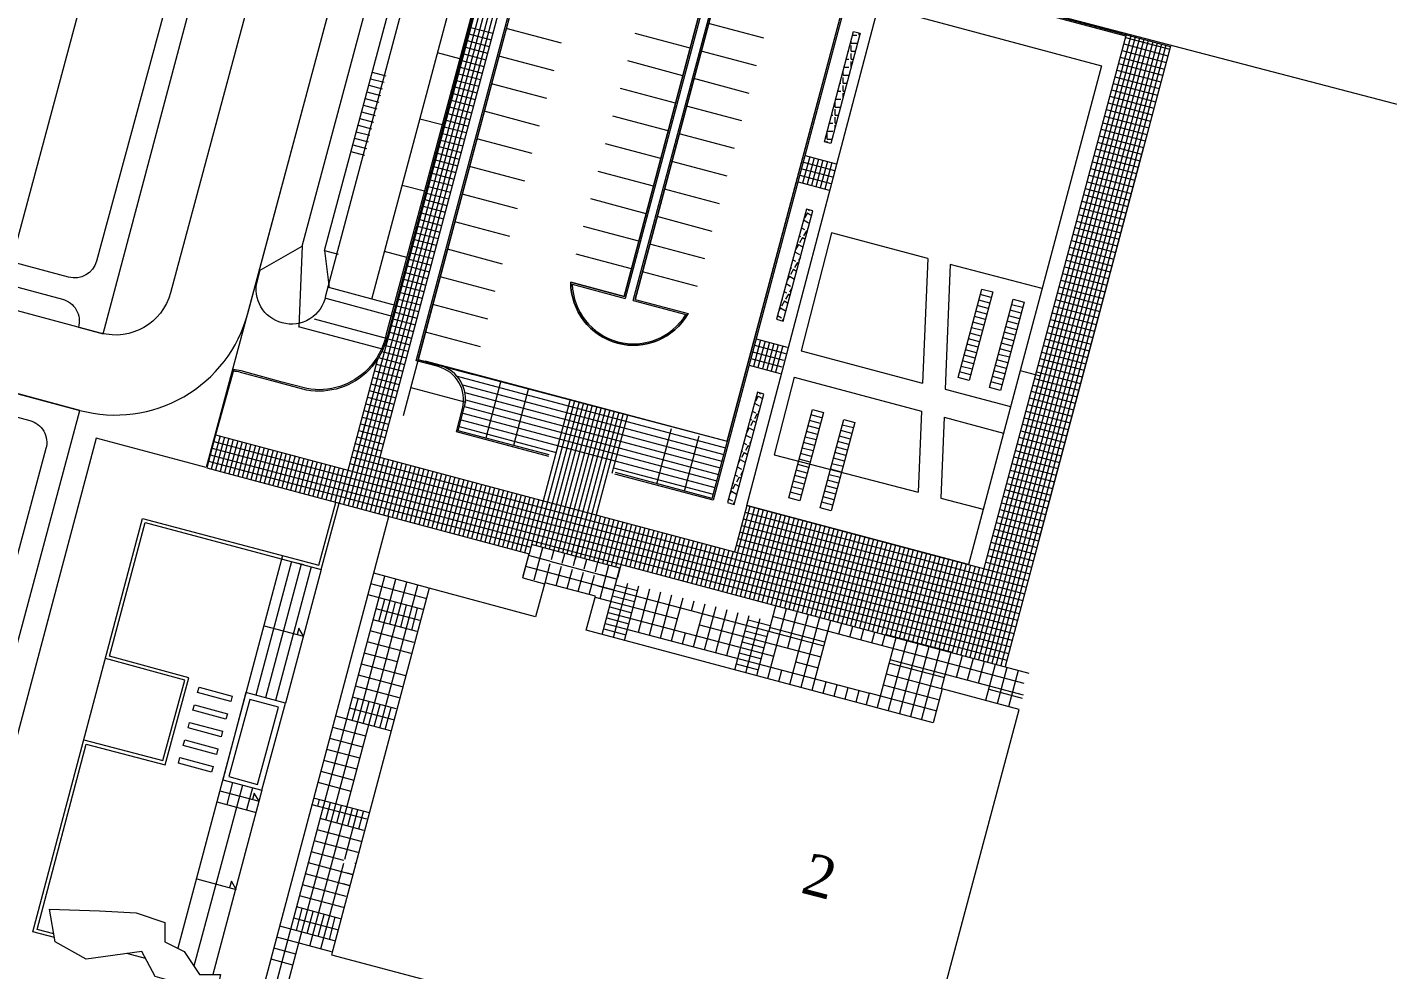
# Model space of a CAD drawing. Header units: metres. Extents: x 328903 to 333883, y 373406 to 381110.
# Drawn here: x 331387 to 331506.2, y 375937.3 to 376019.8 of the extents above; entities that cross this region are included whole.
import ezdxf

# ---------------------------------------------------------------- set-up
doc = ezdxf.new("R2010")
doc.units = ezdxf.units.M
doc.header["$MEASUREMENT"] = 0
for name, color, linetype in [('Aukalínur', 7, 'Continuous'), ('Byggingar', 7, 'Continuous'), ('Gangstétt', 7, 'Continuous'), ('Götur', 7, 'Continuous'), ('Húsnúmer', 7, 'Continuous'), ('Lóðir', 7, 'Continuous')]:
    doc.layers.add(name, color=color, linetype=linetype)
doc.styles.get("Standard").update_dxf_attribs({"font": 'arial.ttf'})

msp = doc.modelspace()

# ---------------------------------------------------------------- linework, layer by layer
at = {"layer": 'Aukalínur', "color": 18, "linetype": 'Continuous', "lineweight": 0, "ltscale": 3.31832, "true_color": 0x000000, "flags": 128}
for points in [[(331417.64, 376036.591), (331420.521, 376035.817, -0.4711928), (331422.523, 376031.419), (331413.151, 375996.281, -0.4437805), (331409.347, 375993.929, -0.4183901), (331407.183, 375997.614), (331407.428, 375998.531), (331411.091, 376000.646)], [(331429.844, 376033.148, 0.3731303), (331426.712, 376031.099), (331428.128, 376028.648), (331418.565, 375992.79, -0.138506), (331416.945, 375989.788, -0.2483596), (331411.481, 375988.041), (331409.197, 375988.639), (331405.719, 375989.587, 0.0604748), (331405.041, 375989.686)], [(331429.272, 376033.302, 0.3208953), (331426.572, 376031.081), (331427.988, 376028.629), (331418.438, 375992.821, -0.1386885), (331416.852, 375989.879, -0.2480257), (331411.509, 375988.168), (331409.231, 375988.764), (331405.754, 375989.712, 0.0575386), (331405.076, 375989.815)], [(331417.217, 375996.002), (331426.572, 376031.081, -0.3732628), (331429.829, 376033.287)], [(331446.992, 375978.562), (331459.243, 376024.499, -0.4143295), (331460.467, 376025.208), (331487.122, 376018.11)], [(331446.992, 375978.562), (331459.243, 376024.499, -0.4143295), (331460.467, 376025.208), (331487.122, 376018.11)], [(331462.343, 376024.574), (331460.539, 376025.054, 0.414938), (331459.316, 376024.345), (331447.084, 375978.403), (331447.084, 375978.403)], [(331462.343, 376024.574), (331460.539, 376025.054, 0.414938), (331459.316, 376024.345), (331447.084, 375978.403), (331447.084, 375978.403)], [(331434.621, 375997.469, 0.7697341), (331444.895, 375994.729)], [(331434.753, 375997.299, 0.7447621), (331444.696, 375994.648)], [(331432.693, 375982.241), (331424.61, 375984.397), (331425.143, 375986.432, 0.412933), (331423.014, 375990.091), (331421.09, 375990.604)], [(331432.727, 375982.366), (331424.768, 375984.489), (331425.302, 375986.525, 0.4131362), (331423.173, 375990.183), (331421.249, 375990.696)]]:
    msp.add_lwpolyline(points, format="xyb", dxfattribs=at)
for points in [[(331411.091, 376000.646), (331419.179, 376030.802), (331417.043, 376034.482), (331417.64, 376036.591)], [(331413.058, 376000.258), (331421.326, 376031.087), (331419.198, 376034.753), (331419.564, 376036.047)], [(331429.437, 376033.174), (331414.837, 375978.421)], [(331429.844, 376033.148), (331415.121, 375977.931)], [(331430.23, 376033.045), (331415.507, 375977.828)], [(331430.616, 376032.941), (331415.894, 375977.725)], [(331431.003, 376032.837), (331416.28, 375977.622)], [(331431.385, 376032.735), (331417.904, 375982.158)], [(331431.548, 376029.313), (331419.937, 375985.777)], [(331421.09, 375990.604), (331431.452, 376029.456), (331434.804, 376028.562)], [(331434.6, 376028.482), (331431.544, 376029.297), (331421.216, 375990.571)], [(331442.288, 376026.434), (331447.016, 376025.222), (331439.283, 375996.226)], [(331442.512, 376026.511), (331447.176, 376025.315), (331439.375, 375996.067)], [(331440.09, 375995.876), (331447.893, 376025.132), (331451.979, 376024.084)], [(331440.249, 375995.968), (331447.985, 376024.974), (331452.138, 376023.909)], [(331483.223, 376019.014), (331466.208, 376023.544)], [(331425.863, 376019.777), (331427.794, 376019.263)], [(331433.811, 376018.394), (331428.98, 376019.682)], [(331451.523, 376018.835), (331446.692, 376020.124)], [(331425.554, 376018.618), (331427.485, 376018.103)], [(331425.709, 376019.198), (331427.639, 376018.683)], [(331445.081, 376017.966), (331440.25, 376019.254)], [(331459.166, 376018.387), (331459.166, 376018.654)], [(331459.279, 376019.086), (331459.674, 376019.086)], [(331459.864, 376019.086), (331459.864, 376019.294)], [(331459.864, 376019.086), (331459.895, 376019.086)], [(331483.257, 376019.139), (331468.783, 375964.871)], [(331483.644, 376019.036), (331469.17, 375964.768)], [(331484.03, 376018.933), (331469.556, 375964.665)], [(331484.416, 376018.83), (331469.943, 375964.562)], [(331484.803, 376018.727), (331470.329, 375964.459)], [(331485.189, 376018.625), (331470.716, 375964.356)], [(331485.576, 376018.522), (331471.102, 375964.253)], [(331483.194, 376018.904), (331487.059, 376017.874)], [(331424.896, 376017.034), (331422.964, 376017.55)], [(331425.245, 376017.458), (331427.175, 376016.944)], [(331425.399, 376018.038), (331427.33, 376017.524)], [(331450.878, 376016.42), (331446.047, 376017.708)], [(331458.914, 376017.689), (331458.975, 376017.689)], [(331459.166, 376018.387), (331459.674, 376018.387)], [(331459.166, 376017.689), (331459.166, 376018.197)], [(331459.166, 376017.689), (331459.527, 376017.689)], [(331459.166, 376016.99), (331459.166, 376017.498)], [(331485.963, 376018.418), (331471.489, 375964.15)], [(331486.349, 376018.316), (331471.875, 375964.047)], [(331486.736, 376018.213), (331472.262, 375963.944)], [(331487.127, 376018.129), (331472.648, 375963.841)], [(331482.885, 376017.744), (331486.75, 376016.714)], [(331483.04, 376018.324), (331486.904, 376017.294)], [(331424.936, 376016.299), (331426.867, 376015.784)], [(331425.091, 376016.879), (331427.021, 376016.364)], [(331433.167, 376015.978), (331428.335, 376017.267)], [(331444.437, 376015.55), (331439.606, 376016.839)], [(331458.549, 376016.292), (331458.975, 376016.292)], [(331458.731, 376016.99), (331458.975, 376016.99)], [(331459.166, 376016.99), (331459.342, 376016.99)], [(331459.166, 376016.321), (331459.166, 376016.8)], [(331482.578, 376016.617), (331486.443, 376015.587)], [(331482.731, 376017.164), (331486.596, 376016.134)], [(331417.088, 376015.286), (331418.277, 376014.969)], [(331417.244, 376015.865), (331418.432, 376015.549)], [(331424.627, 376015.139), (331426.558, 376014.625)], [(331424.782, 376015.719), (331426.712, 376015.204)], [(331450.234, 376014.004), (331445.403, 376015.293)], [(331458.467, 376015.593), (331458.467, 376015.979)], [(331458.467, 376015.593), (331458.974, 376015.593)], [(331458.467, 376014.895), (331458.467, 376015.403)], [(331482.27, 376015.457), (331486.135, 376014.427)], [(331482.424, 376016.037), (331486.289, 376015.007)], [(331416.777, 376014.127), (331417.968, 376013.81)], [(331416.933, 376014.706), (331418.122, 376014.389)], [(331424.318, 376013.98), (331426.248, 376013.465)], [(331424.472, 376014.56), (331426.403, 376014.045)], [(331432.522, 376013.563), (331427.691, 376014.851)], [(331443.793, 376013.135), (331438.962, 376014.423)], [(331458.002, 376014.196), (331458.277, 376014.196)], [(331458.184, 376014.895), (331458.277, 376014.895)], [(331458.467, 376014.895), (331458.79, 376014.895)], [(331458.467, 376014.196), (331458.467, 376014.704)], [(331458.467, 376014.196), (331458.605, 376014.196)], [(331458.467, 376013.674), (331458.467, 376014.006)], [(331481.818, 376013.748), (331485.683, 376012.717)], [(331481.961, 376014.298), (331485.826, 376013.268)], [(331482.115, 376014.878), (331485.98, 376013.847)], [(331416.463, 376012.969), (331417.652, 376012.652)], [(331416.618, 376013.548), (331417.806, 376013.232)], [(331424.009, 376012.82), (331425.939, 376012.306)], [(331424.163, 376013.4), (331426.094, 376012.885)], [(331449.59, 376011.588), (331444.759, 376012.877)], [(331457.769, 376012.799), (331457.769, 376013.305)], [(331457.769, 376012.799), (331458.237, 376012.799)], [(331457.769, 376012.101), (331457.769, 376012.609)], [(331457.819, 376013.498), (331458.277, 376013.498)], [(331481.51, 376012.588), (331485.375, 376011.558)], [(331481.665, 376013.168), (331485.53, 376012.137)], [(331416.152, 376011.81), (331417.343, 376011.492)], [(331416.307, 376012.389), (331417.497, 376012.072)], [(331423.35, 376011.237), (331421.417, 376011.752)], [(331423.7, 376011.661), (331425.63, 376011.146)], [(331423.854, 376012.241), (331425.785, 376011.726)], [(331431.878, 376011.147), (331427.047, 376012.436)], [(331443.148, 376010.719), (331438.317, 376012.008)], [(331457.272, 376011.402), (331457.578, 376011.402)], [(331457.454, 376012.101), (331457.578, 376012.101)], [(331457.769, 376012.101), (331458.052, 376012.101)], [(331457.769, 376011.402), (331457.769, 376011.91)], [(331457.769, 376011.402), (331457.868, 376011.402)], [(331481.201, 376011.428), (331485.066, 376010.398)], [(331481.355, 376012.008), (331485.22, 376010.978)], [(331415.845, 376010.65), (331417.034, 376010.333)], [(331416, 376011.229), (331417.188, 376010.913)], [(331423.39, 376010.501), (331425.321, 376009.987)], [(331423.545, 376011.081), (331425.476, 376010.566)], [(331448.946, 376009.173), (331444.115, 376010.461)], [(331457.07, 376010.005), (331457.07, 376010.513)], [(331457.09, 376010.704), (331457.578, 376010.704)], [(331457.769, 376011.027), (331457.769, 376011.212)], [(331480.895, 376010.301), (331484.76, 376009.271)], [(331481.049, 376010.881), (331484.914, 376009.851)], [(331415.534, 376009.491), (331416.724, 376009.173)], [(331415.689, 376010.07), (331416.879, 376009.753)], [(331422.862, 376009.4), (331425.012, 376008.827)], [(331423.236, 376009.921), (331425.167, 376009.407)], [(331431.234, 376008.732), (331426.403, 376010.02)], [(331442.504, 376008.303), (331437.673, 376009.592)], [(331457.07, 376010.005), (331457.499, 376010.005)], [(331457.07, 376009.688), (331457.07, 376009.815)], [(331484.751, 376009.221), (331475.586, 375974.854)], [(331480.586, 376009.141), (331484.451, 376008.111)], [(331480.741, 376009.721), (331484.606, 376008.691)], [(331415.378, 376008.911), (331416.57, 376008.594)], [(331422.553, 376008.241), (331424.703, 376007.668)], [(331422.708, 376008.82), (331424.858, 376008.247)], [(331448.302, 376006.757), (331443.47, 376008.046)], [(331455.54, 376008.458), (331454.921, 376006.147)], [(331454.994, 376007.991), (331457.705, 376007.264)], [(331455.151, 376008.572), (331457.864, 376007.844)], [(331455.926, 376008.355), (331455.307, 376006.044)], [(331456.314, 376008.258), (331455.693, 376005.94)], [(331456.701, 376008.154), (331456.08, 376005.837)], [(331457.085, 376008.044), (331456.466, 376005.733)], [(331457.472, 376007.941), (331456.852, 376005.629)], [(331480.288, 376008.012), (331484.153, 376006.981)], [(331480.432, 376008.562), (331484.297, 376007.531)], [(331422.244, 376007.081), (331424.394, 376006.508)], [(331422.399, 376007.661), (331424.549, 376007.088)], [(331430.59, 376006.316), (331425.759, 376007.604)], [(331441.86, 376005.888), (331437.029, 376007.176)], [(331454.687, 376006.831), (331457.394, 376006.105)], [(331454.841, 376007.411), (331457.549, 376006.685)], [(331479.98, 376006.852), (331483.845, 376005.822)], [(331480.135, 376007.432), (331484, 376006.401)], [(331421.804, 376005.44), (331419.871, 376005.955)], [(331422.154, 376005.863), (331424.085, 376005.349)], [(331422.309, 376006.443), (331424.24, 376005.928)], [(331447.657, 376004.342), (331442.826, 376005.63)], [(331454.534, 376006.251), (331457.239, 376005.526)], [(331479.671, 376005.692), (331483.536, 376004.662)], [(331479.826, 376006.272), (331483.691, 376005.242)], [(331421.845, 376004.704), (331423.776, 376004.189)], [(331422, 376005.283), (331423.931, 376004.769)], [(331429.945, 376003.9), (331425.114, 376005.189)], [(331441.216, 376003.472), (331436.385, 376004.761)], [(331479.37, 376004.564), (331483.235, 376003.533)], [(331479.524, 376005.144), (331483.389, 376004.113)], [(331421.536, 376003.544), (331423.467, 376003.03)], [(331421.691, 376004.124), (331423.621, 376003.609)], [(331447.013, 376001.926), (331442.182, 376003.215)], [(331455.337, 376003.544), (331455.084, 376003.103)], [(331455.337, 376003.544), (331455.709, 376003.33)], [(331455.495, 376003.819), (331455.432, 376003.709)], [(331479.061, 376003.404), (331482.926, 376002.374)], [(331479.215, 376003.984), (331483.08, 376002.954)], [(331420.975, 376001.831), (331423.003, 376001.29)], [(331421.129, 376002.411), (331423.158, 376001.87)], [(331421.284, 376002.991), (331423.312, 376002.45)], [(331429.301, 376001.485), (331424.47, 376002.773)], [(331440.572, 376001.057), (331435.74, 376002.345)], [(331454.816, 376002.232), (331455.082, 376002.079)], [(331455.247, 376001.985), (331454.994, 376001.544)], [(331455.006, 376002.929), (331455.43, 376002.685)], [(331455.247, 376001.985), (331455.333, 376001.935)], [(331455.434, 376002.31), (331455.342, 376002.15)], [(331478.759, 376002.276), (331482.624, 376001.245)], [(331478.906, 376002.824), (331482.771, 376001.794)], [(331411.091, 376000.646), (331410.811, 375993.588)], [(331420.666, 376000.671), (331422.694, 376000.131)], [(331420.82, 376001.251), (331422.849, 376000.711)], [(331446.369, 375999.511), (331441.538, 376000.799)], [(331454.551, 376000.773), (331454.3, 376000.335)], [(331454.551, 376000.773), (331454.957, 376000.54)], [(331454.626, 376001.535), (331454.734, 376001.474)], [(331454.899, 376001.379), (331454.646, 376000.938)], [(331457.456, 376001.786), (331454.785, 375991.489)], [(331454.899, 376001.379), (331455.145, 376001.238)], [(331465.87, 375999.565), (331457.456, 376001.786)], [(331478.45, 376001.116), (331482.315, 376000.086)], [(331478.605, 376001.696), (331482.47, 376000.665)], [(331413.058, 376000.258), (331413.478, 375997)], [(331413.058, 376000.258), (331414.247, 375999.94)], [(331420.258, 375999.642), (331418.325, 376000.158)], [(331420.357, 375999.512), (331422.385, 375998.971)], [(331420.511, 376000.092), (331422.54, 375999.551)], [(331428.657, 375999.069), (331423.826, 376000.358)], [(331439.927, 375998.641), (331435.096, 375999.93)], [(331454.058, 375999.446), (331454.296, 375999.309)], [(331454.247, 376000.142), (331454.644, 375999.914)], [(331454.721, 375999.667), (331454.556, 375999.379)], [(331465.87, 375999.565), (331465.428, 375988.651)], [(331478.141, 375999.956), (331482.006, 375998.926)], [(331478.296, 376000.536), (331482.161, 375999.506)], [(331420.048, 375998.352), (331422.076, 375997.812)], [(331420.202, 375998.932), (331422.231, 375998.391)], [(331445.725, 375997.095), (331440.894, 375998.384)], [(331454.114, 375998.608), (331453.861, 375998.168)], [(331453.868, 375998.749), (331453.948, 375998.703)], [(331454.114, 375998.608), (331454.393, 375998.448)], [(331454.461, 375999.214), (331454.208, 375998.773)], [(331454.461, 375999.214), (331454.581, 375999.145)], [(331467.85, 375999.042), (331467.409, 375988.123)], [(331475.888, 375996.939), (331467.85, 375999.042)], [(331477.683, 375998.249), (331481.548, 375997.218)], [(331477.837, 375998.828), (331481.702, 375997.798)], [(331477.991, 375999.408), (331481.856, 375998.378)], [(331419.739, 375997.193), (331421.767, 375996.652)], [(331419.893, 375997.773), (331421.922, 375997.232)], [(331428.013, 375996.654), (331423.182, 375997.942)], [(331428.013, 375996.654), (331423.182, 375997.942)], [(331439.283, 375996.226), (331434.621, 375997.469)], [(331434.753, 375997.299), (331439.375, 375996.067)], [(331453.489, 375997.356), (331453.858, 375997.144)], [(331453.766, 375998.002), (331453.573, 375997.668)], [(331453.766, 375998.002), (331454.205, 375997.75)], [(331477.374, 375997.089), (331481.239, 375996.059)], [(331477.528, 375997.669), (331481.393, 375996.639)], [(331419.017, 375994.487), (331413.195, 375996.04)], [(331419.275, 375995.454), (331413.453, 375997.006)], [(331419.429, 375996.033), (331421.458, 375995.493)], [(331419.584, 375996.613), (331421.613, 375996.072)], [(331440.09, 375995.876), (331444.696, 375994.648)], [(331440.249, 375995.968), (331444.895, 375994.729)], [(331453.109, 375995.963), (331453.163, 375995.932)], [(331453.299, 375996.659), (331453.511, 375996.538)], [(331453.676, 375996.443), (331453.423, 375996.003)], [(331453.676, 375996.443), (331453.829, 375996.355)], [(331454.009, 375997.023), (331453.771, 375996.608)], [(331471.309, 375995.657), (331470.343, 375995.914)], [(331471.438, 375996.14), (331470.472, 375996.398)], [(331477.075, 375995.96), (331480.94, 375994.929)], [(331477.229, 375996.54), (331481.094, 375995.509)], [(331419.12, 375994.874), (331421.149, 375994.333)], [(331419.275, 375995.454), (331421.303, 375994.913)], [(331427.363, 375994.241), (331422.532, 375995.529)], [(331427.369, 375994.238), (331422.537, 375995.527)], [(331452.98, 375995.232), (331452.847, 375995.001)], [(331452.98, 375995.232), (331453.421, 375994.979)], [(331453.328, 375995.837), (331453.075, 375995.397)], [(331453.328, 375995.837), (331453.641, 375995.658)], [(331471.051, 375994.69), (331470.085, 375994.948)], [(331471.18, 375995.173), (331470.214, 375995.431)], [(331474.057, 375994.772), (331473.09, 375995.03)], [(331474.185, 375995.255), (331473.219, 375995.513)], [(331476.766, 375994.8), (331480.631, 375993.77)], [(331476.921, 375995.38), (331480.786, 375994.35)], [(331409.168, 375993.977), (331409.169, 375993.98)], [(331418.244, 375991.589), (331410.771, 375993.582)], [(331418.502, 375992.555), (331412.176, 375994.242)], [(331418.811, 375993.714), (331420.84, 375993.174)], [(331418.966, 375994.294), (331420.994, 375993.753)], [(331452.73, 375994.57), (331453.073, 375994.373)], [(331453.238, 375994.278), (331453.134, 375994.097)], [(331453.238, 375994.278), (331453.265, 375994.263)], [(331470.664, 375993.241), (331469.698, 375993.499)], [(331470.793, 375993.724), (331469.827, 375993.982)], [(331470.922, 375994.207), (331469.956, 375994.465)], [(331473.67, 375993.323), (331472.703, 375993.581)], [(331473.799, 375993.806), (331472.832, 375994.064)], [(331473.928, 375994.289), (331472.961, 375994.547)], [(331476.462, 375993.672), (331480.327, 375992.642)], [(331476.612, 375994.22), (331480.477, 375993.19)], [(331418.507, 375992.554), (331420.531, 375992.014)], [(331418.657, 375993.135), (331420.685, 375992.594)], [(331426.725, 375991.824), (331421.893, 375993.112)], [(331426.724, 375991.823), (331421.893, 375993.111)], [(331451.246, 375992.424), (331450.627, 375990.113)], [(331450.854, 375992.537), (331453.566, 375991.809)], [(331451.632, 375992.32), (331451.013, 375990.009)], [(331470.406, 375992.275), (331469.44, 375992.533)], [(331470.535, 375992.758), (331469.569, 375993.016)], [(331473.412, 375992.357), (331472.446, 375992.615)], [(331473.541, 375992.84), (331472.574, 375993.098)], [(331476.154, 375992.512), (331480.019, 375991.482)], [(331476.308, 375993.092), (331480.173, 375992.062)], [(331418.089, 375991.423), (331420.222, 375990.855)], [(331418.326, 375991.981), (331420.376, 375991.434)], [(331450.547, 375991.377), (331453.256, 375990.65)], [(331450.7, 375991.957), (331453.411, 375991.23)], [(331452.021, 375992.223), (331451.4, 375989.905)], [(331452.407, 375992.12), (331451.786, 375989.802)], [(331452.792, 375992.01), (331452.172, 375989.698)], [(331453.178, 375991.906), (331452.559, 375989.595)], [(331454.785, 375991.489), (331465.428, 375988.651)], [(331470.019, 375990.826), (331469.053, 375991.084)], [(331470.148, 375991.309), (331469.182, 375991.567)], [(331470.277, 375991.792), (331469.311, 375992.05)], [(331473.025, 375990.907), (331472.059, 375991.165)], [(331473.154, 375991.39), (331472.188, 375991.648)], [(331473.283, 375991.874), (331472.317, 375992.131)], [(331475.845, 375991.353), (331479.71, 375990.323)], [(331475.999, 375991.933), (331479.864, 375990.902)], [(331417.712, 375990.754), (331414.348, 375978.138)], [(331417.595, 375990.313), (331419.914, 375989.695)], [(331417.793, 375990.881), (331420.068, 375990.275)], [(331421.249, 375990.695), (331426.08, 375989.407)], [(331421.839, 375990.589), (331448.326, 375983.564)], [(331450.24, 375990.216), (331452.945, 375989.491)], [(331450.394, 375990.796), (331453.1, 375990.071)], [(331469.761, 375989.86), (331468.795, 375990.117)], [(331469.89, 375990.343), (331468.924, 375990.601)], [(331472.767, 375989.941), (331471.801, 375990.199)], [(331472.896, 375990.424), (331471.93, 375990.682)], [(331475.544, 375990.224), (331479.409, 375989.194)], [(331475.697, 375990.804), (331479.562, 375989.774)], [(331405.107, 375989.885), (331403.526, 375984.129)], [(331417.286, 375989.153), (331419.604, 375988.535)], [(331417.44, 375989.733), (331419.759, 375989.115)], [(331424.667, 375989.249), (331448.171, 375982.984)], [(331428.492, 375988.84), (331427.184, 375983.845)], [(331454.181, 375989.162), (331452.419, 375982.372)], [(331454.181, 375989.162), (331465.329, 375986.189)], [(331469.632, 375989.376), (331468.666, 375989.634)], [(331472.38, 375988.492), (331471.414, 375988.75)], [(331472.509, 375988.975), (331471.543, 375989.233)], [(331472.638, 375989.458), (331471.672, 375989.716)], [(331473.967, 375989.741), (331475.707, 375989.278)], [(331475.235, 375989.065), (331479.1, 375988.034)], [(331475.389, 375989.644), (331479.254, 375988.614)], [(331416.976, 375987.994), (331419.295, 375987.376)], [(331417.131, 375988.574), (331419.45, 375987.956)], [(331420.605, 375988.28), (331425.436, 375986.991)], [(331425.142, 375988.502), (331448.017, 375982.405)], [(331425.351, 375987.825), (331447.862, 375981.825)], [(331430.911, 375988.206), (331429.6, 375983.2)], [(331451.038, 375987.511), (331450.785, 375987.07)], [(331451.038, 375987.511), (331451.41, 375987.297)], [(331451.196, 375987.785), (331451.133, 375987.676)], [(331467.409, 375988.123), (331473.13, 375986.597)], [(331474.933, 375987.936), (331478.798, 375986.906)], [(331475.08, 375988.485), (331478.945, 375987.455)], [(331417.238, 375987.423), (331414.734, 375978.034)], [(331416.667, 375986.835), (331418.986, 375986.216)], [(331416.822, 375987.414), (331419.14, 375986.796)], [(331425.319, 375986.592), (331447.553, 375980.666)], [(331425.398, 375987.192), (331447.707, 375981.245)], [(331434.574, 375987.23), (331431.741, 375976.607)], [(331434.95, 375987.088), (331432.127, 375976.504)], [(331435.347, 375987.024), (331432.514, 375976.401)], [(331435.733, 375986.921), (331432.9, 375976.298)], [(331436.12, 375986.818), (331433.287, 375976.195)], [(331436.506, 375986.715), (331433.673, 375976.092)], [(331436.893, 375986.612), (331434.06, 375975.989)], [(331437.279, 375986.509), (331434.446, 375975.886)], [(331437.666, 375986.406), (331434.833, 375975.783)], [(331450.707, 375986.895), (331451.131, 375986.652)], [(331474.625, 375986.776), (331478.49, 375985.746)], [(331474.779, 375987.356), (331478.644, 375986.326)], [(331416.358, 375985.675), (331418.677, 375985.057)], [(331416.512, 375986.255), (331418.831, 375985.637)], [(331425.015, 375985.431), (331447.243, 375979.506)], [(331425.167, 375986.011), (331447.398, 375980.086)], [(331438.43, 375986.202), (331435.001, 375973.254)], [(331438.052, 375986.302), (331435.219, 375975.679)], [(331438.825, 375986.096), (331435.992, 375975.473)], [(331439.212, 375985.993), (331436.379, 375975.37)], [(331438.241, 375980.761), (331439.609, 375985.888)], [(331450.327, 375985.502), (331450.435, 375985.44)], [(331450.6, 375985.346), (331450.347, 375984.905)], [(331450.517, 375986.199), (331450.783, 375986.046)], [(331450.6, 375985.346), (331450.846, 375985.205)], [(331450.948, 375985.951), (331450.695, 375985.511)], [(331450.948, 375985.951), (331451.034, 375985.902)], [(331451.135, 375986.277), (331451.043, 375986.117)], [(331456.485, 375985.126), (331455.519, 375985.384)], [(331456.614, 375985.609), (331455.648, 375985.867)], [(331465.329, 375986.189), (331465.042, 375979.096)], [(331467.309, 375985.661), (331467.023, 375978.582)], [(331467.309, 375985.661), (331472.51, 375984.274)], [(331474.316, 375985.617), (331478.181, 375984.587)], [(331474.47, 375986.196), (331478.335, 375985.166)], [(331403.526, 375984.129), (331402.753, 375981.23)], [(331403.913, 375984.026), (331403.14, 375981.127)], [(331403.531, 375984.126), (331473.112, 375965.581)], [(331415.894, 375983.936), (331418.213, 375983.318)], [(331416.049, 375984.516), (331418.367, 375983.898)], [(331416.203, 375985.095), (331418.522, 375984.477)], [(331432.693, 375982.241), (331424.736, 375984.363)], [(331424.863, 375984.85), (331433.337, 375982.592)], [(331442.161, 375979.85), (331443.449, 375984.682)], [(331444.576, 375979.206), (331445.865, 375984.037)], [(331449.948, 375984.109), (331450.345, 375983.881)], [(331450.252, 375984.74), (331450.001, 375984.301)], [(331450.252, 375984.74), (331450.658, 375984.507)], [(331456.098, 375983.677), (331455.132, 375983.935)], [(331456.227, 375984.16), (331455.261, 375984.418)], [(331456.356, 375984.643), (331455.39, 375984.901)], [(331459.104, 375983.758), (331458.138, 375984.016)], [(331459.233, 375984.241), (331458.267, 375984.499)], [(331459.362, 375984.725), (331458.396, 375984.982)], [(331474.016, 375984.488), (331477.881, 375983.457)], [(331474.169, 375985.068), (331478.034, 375984.037)], [(331403.22, 375982.968), (331472.803, 375964.42)], [(331403.375, 375983.547), (331472.958, 375965)], [(331404.299, 375983.923), (331403.526, 375981.024)], [(331404.686, 375983.82), (331403.913, 375980.921)], [(331405.072, 375983.716), (331404.299, 375980.818)], [(331405.459, 375983.613), (331404.686, 375980.715)], [(331405.845, 375983.51), (331405.072, 375980.612)], [(331406.232, 375983.407), (331405.459, 375980.509)], [(331406.618, 375983.304), (331405.845, 375980.406)], [(331407.005, 375983.201), (331406.232, 375980.302)], [(331407.391, 375983.098), (331406.618, 375980.199)], [(331407.778, 375982.995), (331407.005, 375980.096)], [(331408.164, 375982.892), (331407.391, 375979.993)], [(331408.551, 375982.789), (331407.777, 375979.89)], [(331415.585, 375982.776), (331448.067, 375974.118)], [(331415.739, 375983.356), (331418.058, 375982.738)], [(331449.759, 375983.412), (331449.997, 375983.275)], [(331450.162, 375983.181), (331449.909, 375982.74)], [(331450.162, 375983.181), (331450.282, 375983.112)], [(331450.422, 375983.633), (331450.257, 375983.346)], [(331455.841, 375982.711), (331454.874, 375982.968)], [(331455.97, 375983.194), (331455.003, 375983.452)], [(331458.846, 375982.792), (331457.88, 375983.05)], [(331458.975, 375983.275), (331458.009, 375983.533)], [(331473.552, 375982.748), (331477.417, 375981.718)], [(331473.707, 375983.328), (331477.572, 375982.298)], [(331473.861, 375983.908), (331477.726, 375982.878)], [(331402.908, 375981.809), (331431.123, 375974.288)], [(331403.064, 375982.388), (331474.736, 375963.284)], [(331408.937, 375982.686), (331408.164, 375979.787)], [(331409.324, 375982.583), (331408.55, 375979.684)], [(331409.71, 375982.48), (331408.937, 375979.581)], [(331410.097, 375982.377), (331409.323, 375979.478)], [(331410.483, 375982.273), (331409.71, 375979.375)], [(331410.87, 375982.17), (331410.096, 375979.272)], [(331411.256, 375982.067), (331410.483, 375979.169)], [(331411.642, 375981.964), (331410.869, 375979.066)], [(331412.029, 375981.861), (331411.256, 375978.962)], [(331412.415, 375981.758), (331411.642, 375978.859)], [(331412.802, 375981.655), (331412.029, 375978.756)], [(331413.189, 375981.552), (331412.415, 375978.653)], [(331415.275, 375981.613), (331447.757, 375972.955)], [(331415.43, 375982.197), (331447.912, 375973.539)], [(331417.904, 375982.159), (331416.667, 375977.519)], [(331418.29, 375982.056), (331417.053, 375977.416)], [(331418.677, 375981.952), (331417.44, 375977.313)], [(331419.063, 375981.849), (331417.826, 375977.21)], [(331419.45, 375981.746), (331418.213, 375977.106)], [(331419.836, 375981.643), (331418.599, 375977.004)], [(331449.467, 375981.969), (331449.274, 375981.634)], [(331449.467, 375981.969), (331449.906, 375981.717)], [(331449.815, 375982.575), (331449.562, 375982.134)], [(331449.569, 375982.716), (331449.649, 375982.67)], [(331449.815, 375982.575), (331450.094, 375982.414)], [(331452.419, 375982.372), (331465.042, 375979.096)], [(331455.583, 375981.744), (331454.616, 375982.002)], [(331455.712, 375982.227), (331454.745, 375982.485)], [(331458.459, 375981.343), (331457.493, 375981.601)], [(331458.588, 375981.826), (331457.622, 375982.084)], [(331458.717, 375982.309), (331457.751, 375982.567)], [(331473.251, 375981.62), (331477.116, 375980.589)], [(331473.404, 375982.2), (331477.269, 375981.169)], [(331402.754, 375981.229), (331430.968, 375973.708)], [(331413.575, 375981.449), (331412.802, 375978.55)], [(331413.962, 375981.346), (331413.188, 375978.447)], [(331414.348, 375981.243), (331413.575, 375978.344)], [(331414.735, 375981.14), (331413.961, 375978.241)], [(331420.223, 375981.54), (331418.986, 375976.901)], [(331420.609, 375981.437), (331419.372, 375976.797)], [(331420.996, 375981.334), (331419.759, 375976.694)], [(331421.382, 375981.231), (331420.145, 375976.592)], [(331421.769, 375981.128), (331420.532, 375976.488)], [(331422.155, 375981.025), (331420.918, 375976.385)], [(331422.542, 375980.922), (331421.305, 375976.282)], [(331422.928, 375980.819), (331421.691, 375976.179)], [(331423.315, 375980.716), (331422.078, 375976.076)], [(331423.701, 375980.613), (331422.464, 375975.973)], [(331424.088, 375980.51), (331422.851, 375975.87)], [(331424.474, 375980.407), (331423.237, 375975.767)], [(331438.372, 375981.25), (331447.089, 375978.926)], [(331447.084, 375978.403), (331438.491, 375980.695)], [(331446.992, 375978.562), (331438.524, 375980.82)], [(331449, 375980.626), (331449.212, 375980.505)], [(331449.377, 375980.41), (331449.124, 375979.969)], [(331449.19, 375981.323), (331449.559, 375981.11)], [(331449.377, 375980.41), (331449.53, 375980.322)], [(331449.71, 375980.99), (331449.472, 375980.575)], [(331455.196, 375980.295), (331454.23, 375980.553)], [(331455.325, 375980.778), (331454.359, 375981.036)], [(331455.454, 375981.261), (331454.488, 375981.519)], [(331458.201, 375980.377), (331457.235, 375980.635)], [(331458.33, 375980.86), (331457.364, 375981.118)], [(331472.942, 375980.46), (331476.807, 375979.43)], [(331473.096, 375981.04), (331476.961, 375980.01)], [(331424.861, 375980.304), (331423.624, 375975.664)], [(331425.247, 375980.201), (331424.01, 375975.561)], [(331425.634, 375980.098), (331424.397, 375975.458)], [(331426.02, 375979.995), (331424.783, 375975.355)], [(331426.407, 375979.892), (331425.17, 375975.252)], [(331426.793, 375979.789), (331425.556, 375975.149)], [(331427.18, 375979.686), (331425.943, 375975.046)], [(331427.566, 375979.583), (331426.329, 375974.942)], [(331427.953, 375979.48), (331426.716, 375974.839)], [(331428.339, 375979.377), (331427.102, 375974.736)], [(331428.726, 375979.274), (331427.489, 375974.633)], [(331429.112, 375979.171), (331427.875, 375974.53)], [(331448.681, 375979.198), (331448.548, 375978.967)], [(331448.681, 375979.198), (331449.122, 375978.945)], [(331449.029, 375979.804), (331448.776, 375979.364)], [(331448.81, 375979.93), (331448.864, 375979.899)], [(331449.029, 375979.804), (331449.342, 375979.624)], [(331454.938, 375979.329), (331453.972, 375979.587)], [(331455.067, 375979.812), (331454.101, 375980.07)], [(331457.815, 375978.928), (331456.848, 375979.185)], [(331457.944, 375979.411), (331456.977, 375979.669)], [(331458.073, 375979.894), (331457.106, 375980.152)], [(331472.64, 375979.332), (331476.505, 375978.301)], [(331472.787, 375979.88), (331476.652, 375978.85)], [(331389.421, 375940.135), (331387.519, 375940.644), (331397.138, 375976.813), (331412.564, 375972.716), (331414.058, 375978.216)], [(331392.204, 375957.064), (331399.122, 375955.25), (331401.191, 375962.869), (331394.25, 375964.763), (331397.351, 375976.446), (331412.773, 375972.341), (331414.348, 375978.138)], [(331429.499, 375979.068), (331428.262, 375974.427)], [(331429.885, 375978.965), (331428.648, 375974.324)], [(331430.272, 375978.862), (331429.035, 375974.221)], [(331430.658, 375978.759), (331429.421, 375974.118)], [(331431.045, 375978.656), (331429.807, 375974.015)], [(331431.431, 375978.552), (331430.194, 375973.912)], [(331431.818, 375978.449), (331430.58, 375973.809)], [(331432.205, 375978.346), (331431.741, 375976.607)], [(331432.591, 375978.243), (331432.127, 375976.504)], [(331432.978, 375978.14), (331432.514, 375976.401)], [(331433.364, 375978.037), (331432.9, 375976.298)], [(331448.431, 375978.536), (331448.774, 375978.34)], [(331448.939, 375978.245), (331448.835, 375978.064)], [(331448.939, 375978.245), (331448.966, 375978.229)], [(331454.809, 375978.846), (331453.843, 375979.104)], [(331457.557, 375977.961), (331456.591, 375978.219)], [(331457.686, 375978.444), (331456.719, 375978.702)], [(331467.023, 375978.582), (331470.735, 375977.619)], [(331472.331, 375978.172), (331476.196, 375977.142)], [(331472.486, 375978.752), (331476.351, 375977.721)], [(331407.283, 375934.115), (331418.696, 375976.979)], [(331433.751, 375977.934), (331433.287, 375976.195)], [(331434.137, 375977.831), (331433.673, 375976.092)], [(331434.524, 375977.728), (331434.06, 375975.989)], [(331434.91, 375977.625), (331434.446, 375975.886)], [(331435.297, 375977.522), (331434.833, 375975.783)], [(331435.683, 375977.419), (331435.219, 375975.679)], [(331436.076, 375977.314), (331435.458, 375974.982)], [(331436.456, 375977.213), (331435.992, 375975.473)], [(331437.239, 375977.004), (331436.221, 375973.187)], [(331436.843, 375977.11), (331436.379, 375975.37)], [(331437.626, 375976.901), (331436.608, 375973.084)], [(331438.012, 375976.798), (331436.994, 375972.981)], [(331450.308, 375977.866), (331448.298, 375970.331)], [(331450.695, 375977.763), (331448.685, 375970.228)], [(331450.023, 375977.942), (331448.966, 375973.88)], [(331451.081, 375977.66), (331449.071, 375970.125)], [(331451.468, 375977.557), (331449.458, 375970.022)], [(331451.854, 375977.454), (331449.844, 375969.919)], [(331449.865, 375977.363), (331467.16, 375972.753)], [(331450.023, 375977.942), (331467.314, 375973.333)], [(331452.241, 375977.351), (331450.231, 375969.816)], [(331452.627, 375977.248), (331450.617, 375969.713)], [(331453.014, 375977.145), (331451.004, 375969.61)], [(331453.4, 375977.042), (331451.391, 375969.507)], [(331453.787, 375976.939), (331451.777, 375969.404)], [(331454.173, 375976.836), (331452.164, 375969.301)], [(331472.022, 375977.012), (331475.887, 375975.982)], [(331472.177, 375977.592), (331476.042, 375976.562)], [(331431.74, 375976.604), (331430.967, 375973.706)], [(331432.127, 375976.501), (331431.573, 375974.426)], [(331432.513, 375976.398), (331431.96, 375974.323)], [(331432.9, 375976.295), (331432.346, 375974.22)], [(331433.292, 375976.194), (331432.738, 375974.116)], [(331433.679, 375976.091), (331432.905, 375973.192)], [(331434.065, 375975.988), (331433.511, 375973.91)], [(331434.452, 375975.885), (331433.897, 375973.807)], [(331434.838, 375975.782), (331434.284, 375973.704)], [(331435.225, 375975.679), (331434.67, 375973.601)], [(331438.404, 375976.694), (331437.386, 375972.877)], [(331438.79, 375976.591), (331437.772, 375972.774)], [(331439.177, 375976.488), (331438.159, 375972.671)], [(331439.563, 375976.385), (331438.545, 375972.568)], [(331439.95, 375976.282), (331438.713, 375971.644)], [(331440.336, 375976.179), (331439.409, 375972.7)], [(331440.723, 375976.076), (331439.795, 375972.597)], [(331441.109, 375975.973), (331440.182, 375972.494)], [(331441.496, 375975.87), (331440.568, 375972.391)], [(331441.882, 375975.767), (331440.955, 375972.288)], [(331442.269, 375975.664), (331441.341, 375972.185)], [(331449.405, 375975.623), (331466.696, 375971.014)], [(331449.556, 375976.204), (331466.851, 375971.594)], [(331449.714, 375976.783), (331467.005, 375972.174)], [(331454.56, 375976.733), (331451.95, 375966.949)], [(331454.946, 375976.63), (331452.937, 375969.094)], [(331455.333, 375976.527), (331453.323, 375968.991)], [(331455.719, 375976.424), (331453.71, 375968.888)], [(331456.106, 375976.321), (331454.096, 375968.785)], [(331456.492, 375976.218), (331454.483, 375968.682)], [(331456.879, 375976.115), (331454.869, 375968.579)], [(331457.265, 375976.012), (331455.256, 375968.476)], [(331457.652, 375975.909), (331455.642, 375968.373)], [(331458.038, 375975.806), (331456.029, 375968.27)], [(331458.425, 375975.703), (331456.415, 375968.167)], [(331458.811, 375975.6), (331456.802, 375968.064)], [(331471.72, 375975.884), (331475.586, 375974.854)], [(331471.875, 375976.464), (331475.74, 375975.433)], [(331475.784, 375975.596), (331475.681, 375975.209)], [(331438.932, 375972.465), (331431.187, 375974.529)], [(331435.458, 375974.982), (331434.837, 375972.652)], [(331436.003, 375975.471), (331435.448, 375973.393)], [(331436.389, 375975.368), (331435.835, 375973.29)], [(331442.655, 375975.561), (331441.728, 375972.082)], [(331443.042, 375975.458), (331442.114, 375971.979)], [(331443.428, 375975.355), (331442.501, 375971.876)], [(331443.815, 375975.252), (331442.887, 375971.773)], [(331444.201, 375975.149), (331443.274, 375971.67)], [(331444.588, 375975.046), (331443.66, 375971.567)], [(331444.974, 375974.943), (331444.047, 375971.464)], [(331445.361, 375974.84), (331444.433, 375971.361)], [(331445.747, 375974.737), (331444.82, 375971.258)], [(331446.134, 375974.634), (331445.206, 375971.155)], [(331446.52, 375974.531), (331445.593, 375971.052)], [(331446.907, 375974.428), (331445.979, 375970.949)], [(331449.096, 375974.464), (331466.387, 375969.855)], [(331449.25, 375975.043), (331466.541, 375970.435)], [(331459.198, 375975.497), (331457.188, 375967.961)], [(331459.584, 375975.394), (331457.575, 375967.858)], [(331459.971, 375975.291), (331457.961, 375967.755)], [(331460.357, 375975.188), (331458.348, 375967.652)], [(331460.744, 375975.085), (331458.734, 375967.549)], [(331459.198, 375975.497), (331459.043, 375974.917)], [(331461.13, 375974.982), (331459.121, 375967.446)], [(331459.584, 375975.394), (331459.43, 375974.814)], [(331461.517, 375974.879), (331459.507, 375967.343)], [(331461.903, 375974.776), (331459.894, 375967.24)], [(331462.29, 375974.673), (331460.28, 375967.137)], [(331462.676, 375974.57), (331460.667, 375967.034)], [(331463.063, 375974.467), (331461.053, 375966.931)], [(331471.411, 375974.724), (331475.276, 375973.694)], [(331471.566, 375975.304), (331475.431, 375974.274)], [(331409.384, 375973.561), (331400.22, 375939.203)], [(331430.411, 375971.601), (331430.973, 375973.707)], [(331430.458, 375971.777), (331430.973, 375973.707)], [(331432.802, 375973.064), (331430.934, 375973.562)], [(331431.415, 375971.441), (331432.168, 375974.267)], [(331433.875, 375972.909), (331434.1, 375973.752)], [(331435.808, 375972.393), (331436.033, 375973.237)], [(331447.293, 375974.325), (331446.366, 375970.846)], [(331447.68, 375974.221), (331446.752, 375970.743)], [(331448.067, 375974.118), (331447.139, 375970.64)], [(331448.453, 375974.015), (331447.525, 375970.537)], [(331448.84, 375973.912), (331447.912, 375970.434)], [(331447.912, 375973.539), (331466.078, 375968.697)], [(331448.067, 375974.118), (331466.232, 375969.276)], [(331463.449, 375974.364), (331461.44, 375966.828)], [(331463.836, 375974.26), (331461.826, 375966.725)], [(331464.222, 375974.157), (331462.213, 375966.622)], [(331464.609, 375974.054), (331462.599, 375966.519)], [(331464.995, 375973.951), (331462.986, 375966.416)], [(331465.382, 375973.848), (331463.372, 375966.313)], [(331465.768, 375973.745), (331463.759, 375966.21)], [(331466.155, 375973.642), (331464.145, 375966.107)], [(331466.541, 375973.539), (331464.532, 375966.004)], [(331466.928, 375973.436), (331464.918, 375965.901)], [(331467.314, 375973.333), (331465.305, 375965.798)], [(331467.701, 375973.23), (331465.691, 375965.695)], [(331466.582, 375973.529), (331474.658, 375971.376)], [(331471.102, 375973.566), (331474.967, 375972.535)], [(331471.257, 375974.145), (331475.122, 375973.114)], [(331410.162, 375973.036), (331407.047, 375961.354)], [(331411.029, 375972.804), (331407.897, 375961.123)], [(331411.896, 375972.573), (331408.779, 375960.884)], [(331412.773, 375972.341), (331409.655, 375960.649)], [(331411.256, 375972.753), (331410.057, 375973.051)], [(331438.407, 375970.535), (331430.676, 375972.595)], [(331432.381, 375971.185), (331432.832, 375972.877)], [(331432.775, 375973.063), (331438.675, 375971.502)], [(331433.347, 375970.927), (331433.798, 375972.619)], [(331434.314, 375970.67), (331434.764, 375972.361)], [(331435.28, 375970.412), (331435.731, 375972.103)], [(331436.774, 375972.136), (331436.999, 375972.979)], [(331437.19, 375969.812), (331437.965, 375972.721)], [(331437.385, 375966.657), (331438.932, 375972.465)], [(331447.757, 375972.959), (331465.923, 375968.117)], [(331468.087, 375973.127), (331466.078, 375965.592)], [(331468.474, 375973.024), (331466.464, 375965.489)], [(331466.76, 375972.86), (331474.503, 375970.796)], [(331466.815, 375972.225), (331474.349, 375970.217)], [(331468.86, 375972.921), (331466.851, 375965.386)], [(331469.247, 375972.818), (331467.237, 375965.283)], [(331469.633, 375972.715), (331467.624, 375965.18)], [(331470.02, 375972.612), (331468.01, 375965.077)], [(331470.406, 375972.509), (331468.397, 375964.974)], [(331470.948, 375972.986), (331474.813, 375971.956)], [(331408.249, 375933.858), (331418.34, 375971.757)], [(331409.97, 375936.499), (331419.303, 375971.495)], [(331411.778, 375939.398), (331420.268, 375971.233)], [(331421.925, 375969.81), (331417.128, 375971.09)], [(331422.223, 375970.711), (331417.375, 375972.019)], [(331419.18, 375963.27), (331421.233, 375970.971)], [(331430.411, 375971.601), (331432.316, 375971.098)], [(331436.246, 375970.155), (331436.697, 375971.846)], [(331436.992, 375970.898), (331456.785, 375965.673)], [(331438.664, 375971.501), (331437.248, 375971.878)], [(331438.351, 375966.4), (331439.618, 375971.155)], [(331438.537, 375971.007), (331440.47, 375970.497)], [(331439.317, 375966.143), (331440.584, 375970.898)], [(331466.627, 375971.033), (331474.04, 375969.058)], [(331466.767, 375971.617), (331474.194, 375969.637)], [(331421.667, 375968.844), (331416.87, 375970.123)], [(331417.815, 375967.801), (331418.331, 375969.734)], [(331436.765, 375969.924), (331443.958, 375968.025)], [(331438.279, 375970.041), (331440.213, 375969.531)], [(331440.543, 375966.858), (331441.55, 375970.64)], [(331441.51, 375966.603), (331442.516, 375970.382)], [(331442.477, 375966.347), (331443.483, 375970.125)], [(331443.444, 375966.092), (331444.449, 375969.867)], [(331460.135, 375969.698), (331459.507, 375967.343)], [(331466.063, 375969.942), (331473.731, 375967.899)], [(331466.394, 375970.474), (331473.885, 375968.478)], [(331421.409, 375967.878), (331417.576, 375968.9)], [(331418.768, 375967.547), (331419.283, 375969.48)], [(331419.734, 375967.29), (331420.249, 375969.222)], [(331420.7, 375967.032), (331421.216, 375968.964)], [(331437.9, 375968.59), (331452.403, 375964.762)], [(331438.028, 375969.071), (331439.961, 375968.56)], [(331445.183, 375968.736), (331445.415, 375969.609)], [(331445.377, 375965.582), (331446.381, 375969.352)], [(331446.344, 375965.327), (331447.348, 375969.094)], [(331447.311, 375965.071), (331448.314, 375968.836)], [(331448.278, 375964.816), (331449.28, 375968.579)], [(331451.882, 375962.805), (331453.516, 375968.94)], [(331453.627, 375965.473), (331454.482, 375968.682)], [(331464.168, 375968.585), (331473.267, 375966.159)], [(331465.018, 375968.979), (331473.421, 375966.739)], [(331465.617, 375969.44), (331473.576, 375967.319)], [(331407.782, 375967.413), (331411.214, 375966.497), (331410.803, 375967.207), (331410.653, 375966.647)], [(331421.152, 375966.911), (331417.318, 375967.934)], [(331437.642, 375967.624), (331460.774, 375961.517)], [(331437.771, 375968.107), (331439.705, 375967.596)], [(331445.892, 375967.514), (331456.528, 375964.707)], [(331448.981, 375963.569), (331450.246, 375968.321)], [(331449.947, 375963.311), (331451.213, 375968.063)], [(331450.139, 375967.945), (331452.073, 375967.434)], [(331456.866, 375965.977), (331452.035, 375967.265)], [(331474.323, 375962.359), (331452.292, 375968.232)], [(331453.812, 375962.282), (331455.448, 375968.425)], [(331454.783, 375962.042), (331456.415, 375968.167)], [(331455.749, 375961.784), (331457.381, 375967.91)], [(331458.09, 375966.686), (331458.347, 375967.652)], [(331459.056, 375966.429), (331459.313, 375967.395)], [(331420.894, 375965.945), (331417.061, 375966.968)], [(331437.514, 375967.14), (331439.447, 375966.63)], [(331444.41, 375965.837), (331444.668, 375966.803)], [(331449.888, 375966.977), (331451.822, 375966.466)], [(331450.916, 375963.063), (331451.946, 375966.932)], [(331460.022, 375966.171), (331460.28, 375967.137)], [(331460.989, 375965.914), (331461.246, 375966.88)], [(331461.485, 375960.293), (331463.109, 375966.383)], [(331461.885, 375965.675), (331462.143, 375966.641)], [(331467.945, 375965.094), (331462.143, 375966.641)], [(331462.452, 375960.035), (331464.076, 375966.126)], [(331419.444, 375964.262), (331416.545, 375965.035)], [(331420.636, 375964.979), (331416.803, 375966.001)], [(331449.374, 375965.044), (331451.307, 375964.534)], [(331449.631, 375966.01), (331451.565, 375965.5)], [(331463.418, 375959.777), (331465.042, 375965.868)], [(331464.384, 375959.52), (331466.008, 375965.61)], [(331465.35, 375959.262), (331466.975, 375965.353)], [(331467.089, 375961.905), (331467.941, 375965.095)], [(331391.984, 375957.433), (331398.91, 375955.616), (331400.823, 375962.658), (331393.877, 375964.554)], [(331420.188, 375963.029), (331416.288, 375964.069)], [(331417.898, 375958.465), (331419.444, 375964.262)], [(331449.116, 375964.078), (331451.05, 375963.567)], [(331454.337, 375964.251), (331456.27, 375963.741)], [(331462.517, 375964.16), (331467.351, 375962.884)], [(331474.259, 375961.341), (331462.594, 375964.451)], [(331468.392, 375962.905), (331468.907, 375964.838)], [(331469.358, 375962.648), (331469.873, 375964.58)], [(331470.324, 375962.39), (331470.84, 375964.323)], [(331470.961, 375960.896), (331471.806, 375964.065)], [(331471.997, 375960.62), (331472.842, 375963.789)], [(331419.863, 375962.08), (331416.03, 375963.103)], [(331452.846, 375962.539), (331453.112, 375963.54)], [(331456.711, 375961.51), (331456.98, 375962.519)], [(331467.09, 375961.904), (331462.259, 375963.192)], [(331472.963, 375960.362), (331473.808, 375963.531)], [(331419.606, 375961.114), (331415.772, 375962.136)], [(331457.677, 375961.253), (331457.947, 375962.264)], [(331458.651, 375961.021), (331458.914, 375962.009)], [(331459.617, 375960.764), (331459.881, 375961.753)], [(331460.519, 375960.55), (331460.777, 375961.517)], [(331466.572, 375959.972), (331460.77, 375961.519)], [(331466.83, 375960.938), (331462.001, 375962.225)], [(331471.219, 375961.863), (331474.151, 375961.089)], [(331419.09, 375959.182), (331415.257, 375960.204)], [(331415.496, 375959.104), (331416.011, 375961.036)], [(331419.348, 375960.148), (331415.515, 375961.17)], [(331416.448, 375958.851), (331416.964, 375960.784)], [(331417.415, 375958.593), (331417.93, 375960.526)], [(331418.381, 375958.336), (331418.896, 375960.268)], [(331418.833, 375958.215), (331414.04, 375959.494)], [(331416.674, 375957.756), (331413.783, 375958.527)], [(331389.364, 375940.461), (331387.898, 375940.853), (331392.204, 375957.064)], [(331416.159, 375955.824), (331413.268, 375956.595)], [(331416.416, 375956.79), (331413.525, 375957.561)], [(331415.901, 375954.857), (331413.011, 375955.628)], [(331415.643, 375953.891), (331412.754, 375954.662)], [(331405.885, 375953.479), (331401.634, 375937.626)], [(331407.584, 375953.026), (331403.286, 375936.912)], [(331403.893, 375952.976), (331407.326, 375952.06), (331406.915, 375952.77), (331406.765, 375952.21)], [(331404.151, 375953.942), (331407.584, 375953.026)], [(331405.018, 375953.711), (331404.503, 375951.778)], [(331406.752, 375953.248), (331406.237, 375951.316)], [(331415.385, 375952.925), (331412.496, 375953.696)], [(331403.636, 375952.009), (331407.069, 375951.094)], [(331416.992, 375951.042), (331412.202, 375952.319)], [(331412.467, 375951.645), (331412.617, 375952.208)], [(331413.177, 375950.408), (331413.588, 375951.95)], [(331416.771, 375950.486), (331411.982, 375951.763)], [(331414.129, 375950.155), (331414.54, 375951.696)], [(331414.838, 375946.993), (331415.989, 375951.309)], [(331415.096, 375949.897), (331415.506, 375951.438)], [(331416.062, 375949.64), (331416.473, 375951.18)], [(331416.256, 375948.553), (331412.422, 375949.575)], [(331416.513, 375949.519), (331412.68, 375950.542)], [(331415.998, 375947.587), (331412.165, 375948.609)], [(331414.748, 375946.885), (331411.907, 375947.643)], [(331415.55, 375945.636), (331411.649, 375946.677)], [(331412.744, 375939.14), (331414.744, 375946.638)], [(331415.74, 375946.621), (331415.702, 375946.631)], [(331401.884, 375945.269), (331405.317, 375944.353), (331404.905, 375945.063), (331404.756, 375944.503)], [(331414.967, 375943.722), (331411.134, 375944.744)], [(331415.292, 375944.67), (331411.392, 375945.711)], [(331415.225, 375944.688), (331414.7, 375944.828)], [(331415.483, 375945.654), (331415.092, 375945.759)], [(331414.71, 375942.756), (331410.876, 375943.778)], [(331401.576, 375934.233), (331401.606, 375934.893), (331401.101, 375935.903), (331398.239, 375936.744), (331397.061, 375938.931), (331392.179, 375938.258), (331389.486, 375939.772), (331388.98, 375942.632), (331393.357, 375942.464), (331396.556, 375942.296), (331399.081, 375941.454), (331399.081, 375939.772), (331400.764, 375938.931), (331402.111, 375936.912), (331403.963, 375936.912), (331403.458, 375934.725), (331403.4, 375934.087)], [(331410.6, 375940.746), (331411.115, 375942.678)], [(331414.452, 375941.789), (331410.618, 375942.812)], [(331411.552, 375940.493), (331412.068, 375942.425)], [(331413.936, 375939.857), (331409.151, 375941.133)], [(331414.194, 375940.823), (331410.361, 375941.846)], [(331412.519, 375940.235), (331413.034, 375942.168)], [(331413.485, 375939.977), (331414, 375941.91)], [(331413.679, 375938.891), (331408.894, 375940.167)], [(331397.393, 375938.315), (331395.759, 375938.751)], [(331410.554, 375938.689), (331408.637, 375939.201)], [(331410.296, 375937.723), (331408.38, 375938.234)]]:
    msp.add_lwpolyline(points, dxfattribs=at)
for points in [[(331481.082, 376016.419), (331469.441, 375972.767), (331450.023, 375977.943), (331461.56, 376021.632), (331481.082, 376016.419)], [(331481.082, 376016.419), (331469.441, 375972.766), (331450.023, 375977.942), (331461.56, 376021.631), (331481.082, 376016.419)], [(331459.945, 376019.273), (331457.394, 376009.605), (331456.84, 376009.748), (331459.367, 376019.425), (331459.945, 376019.273)], [(331486.595, 376016.134), (331486.595, 376016.134)], [(331453.215, 375994.076), (331455.816, 376003.73), (331455.265, 376003.882), (331452.638, 375994.231), (331453.215, 375994.076)], [(331468.537, 375989.151), (331470.6, 375996.881), (331471.567, 375996.623), (331469.503, 375988.893), (331468.537, 375989.151)], [(331471.285, 375988.267), (331473.348, 375995.996), (331474.314, 375995.738), (331472.251, 375988.009), (331471.285, 375988.267)], [(331448.915, 375978.043), (331451.517, 375987.696), (331450.966, 375987.849), (331448.339, 375978.198), (331448.915, 375978.043)], [(331453.714, 375978.621), (331455.777, 375986.35), (331456.743, 375986.092), (331454.68, 375978.363), (331453.714, 375978.621)], [(331456.462, 375977.736), (331458.525, 375985.466), (331459.491, 375985.208), (331457.428, 375977.478), (331456.462, 375977.736)], [(331411.642, 375978.859), (331411.642, 375978.859)], [(331471.682, 375976.515), (331471.682, 375976.515)], [(331404.849, 375960.787), (331401.954, 375961.574), (331402.085, 375962.056), (331404.98, 375961.27), (331404.849, 375960.787)], [(331409.654, 375960.646), (331406.181, 375961.59), (331404.151, 375953.942), (331407.584, 375953.026), (331409.653, 375960.643), (331409.654, 375960.646)], [(331404.43, 375959.243), (331401.535, 375960.03), (331401.666, 375960.512), (331404.561, 375959.726), (331404.43, 375959.243)], [(331409.041, 375960.295), (331406.533, 375960.976), (331404.698, 375954.221), (331407.205, 375953.54), (331409.041, 375960.295)], [(331404.01, 375957.699), (331401.115, 375958.486), (331401.246, 375958.968), (331404.141, 375958.182), (331404.01, 375957.699)], [(331403.591, 375956.155), (331400.696, 375956.942), (331400.827, 375957.424), (331403.722, 375956.638), (331403.591, 375956.155)], [(331403.171, 375954.611), (331400.276, 375955.397), (331400.407, 375955.88), (331403.302, 375955.094), (331403.171, 375954.611)]]:
    msp.add_lwpolyline(points, close=True, dxfattribs=at)
at = {"layer": 'Byggingar', "color": 17, "linetype": 'Continuous', "lineweight": 0, "ltscale": 3.31832, "true_color": 0x943c39, "flags": 128}
msp.add_lwpolyline([(331422.223, 375970.711), (331413.684, 375938.64), (331422.998, 375936.156), (331422.201, 375933.171), (331426.648, 375931.985), (331427.454, 375934.983), (331457.804, 375926.874), (331457.01, 375923.902), (331463.733, 375922.109), (331473.888, 375960.101), (331467.143, 375961.9), (331466.351, 375958.928), (331435.971, 375967.03), (331436.785, 375969.996), (331432.339, 375971.182), (331431.543, 375968.196), (331422.223, 375970.711)], close=True, dxfattribs=at)
at = {"layer": 'Gangstétt', "color": 45, "lineweight": 0, "ltscale": 3.31832, "true_color": 0x948652, "flags": 128}
for points in [[(331671.512, 376103.485, -0.0000029), (331647.831, 376101.851, -0.0402202)], [(331281.809, 376025.081), (331390.111, 375995.997, -0.415003), (331391.522, 375993.541), (331393.669, 375992.975), (331410.53, 376056.297, -0.3987272), (331412.935, 376057.624), (331415.777, 376056.885), (331416.296, 376058.815), (331415.444, 376059.043), (331413.466, 376059.552, -0.4119214), (331412.053, 376062.016), (331426.92, 376117.853, 0.2529304)], [(331295.526, 376060.744), (331400.067, 376032.669, -0.4153062), (331401.478, 376030.214), (331393.094, 375999.331, -0.4137672), (331390.646, 375997.924), (331292.951, 376024.159, -0.4138575)], [(331384.91, 375821.311), (331373.979, 375920.493), (331391.639, 375986.267), (331385.724, 375987.856, 0.3175112), (331382.473, 375986.658), (331387.258, 375985.373, -0.4143942), (331388.671, 375982.923), (331372.047, 375921.011, 0.0922488), (331371.991, 375920.274), (331382.897, 375821.319, -0.3689218)]]:
    msp.add_lwpolyline(points, format="xyb", dxfattribs=at)
at = {"layer": 'Götur', "color": 8, "lineweight": 0, "ltscale": 3.31832, "true_color": 0x707070, "flags": 128}
for points in [[(331429.679, 376081.665), (331434.347, 376099.05), (331436.891, 376108.525, -0.2627344), (331445.155, 376116.947, -0.2782871), (331427.196, 376121.769, -0.2626691), (331430.132, 376110.347), (331427.586, 376100.865), (331422.918, 376083.481), (331412.354, 376044.134), (331399.58, 375996.56, -0.4140335), (331393.457, 375993.027), (331285.144, 376022.114), (331268.735, 376026.521), (331121.977, 376065.932, -0.4100381), (331113.453, 376080.467), (331105.555, 376050.571, -0.4165997), (331120.28, 376059.141), (331243.273, 376026.117), (331259.836, 376021.663), (331391.639, 375986.267, 0.4142342), (331406.341, 375994.745), (331419.114, 376042.318), (331429.679, 376081.665)], [(331417.581, 376036.607), (331435.561, 376031.772, -0.9765542), (331434.6, 376028.482), (331431.544, 376029.297), (331421.249, 375990.695), (331448.326, 375983.564), (331459.243, 376024.499, -0.4111739), (331460.467, 376025.208), (331514.562, 376011.066), (331517.31, 376021.466), (331435.13, 376043.179), (331433.828, 376038.297), (331419.093, 376042.241), (331417.581, 376036.607)]]:
    msp.add_lwpolyline(points, format="xyb", close=True, dxfattribs=at)
at = {"layer": 'Götur', "color": 8, "lineweight": 0, "ltscale": 8.779723, "true_color": 0x707070, "flags": 128}
msp.add_lwpolyline([(331434.621, 375997.469), (331439.283, 375996.226), (331447.016, 376025.222), (331442.288, 376026.434, -0.6695286), (331452.138, 376023.909), (331447.985, 376024.974), (331440.249, 375995.968), (331444.895, 375994.729, -0.7697341), (331434.621, 375997.469)], format="xyb", close=True, dxfattribs=at)
at = {"layer": 'Lóðir', "color": 18, "linetype": 'Continuous', "lineweight": 0, "ltscale": 3.31832, "true_color": 0x000000, "flags": 128}
for points in [[(331422.965, 376048.782), (331420.983, 376049.314), (331402.709, 375981.252), (331393.054, 375983.822), (331371.885, 375904.224), (331378.389, 375843.681), (331383.493, 375829.005), (331405.994, 375829.022), (331481.414, 375851.389), (331529.228, 375882.345), (331552.972, 375931.92), (331553.204, 376013.812), (331545.74, 376015.816), (331422.965, 376048.782)], [(331391.886, 376022.423), (331387.298, 376023.655), (331383.515, 376029.866), (331364.213, 376035.05), (331356.952, 376008.008), (331385.926, 376000.227), (331391.886, 376022.423)]]:
    msp.add_lwpolyline(points, close=True, dxfattribs=at)

# ---------------------------------------------------------------- texts
at = {"layer": 'Húsnúmer', "color": 18, "true_color": 0x000000, "insert": (331456.42, 375945.51), "char_height": 3.625, "attachment_point": 5, "rotation": 345.49}
msp.add_mtext('{{\\fTimes New Roman|b0|i0;2}}', dxfattribs=at)

doc.saveas('drawing.dxf')
